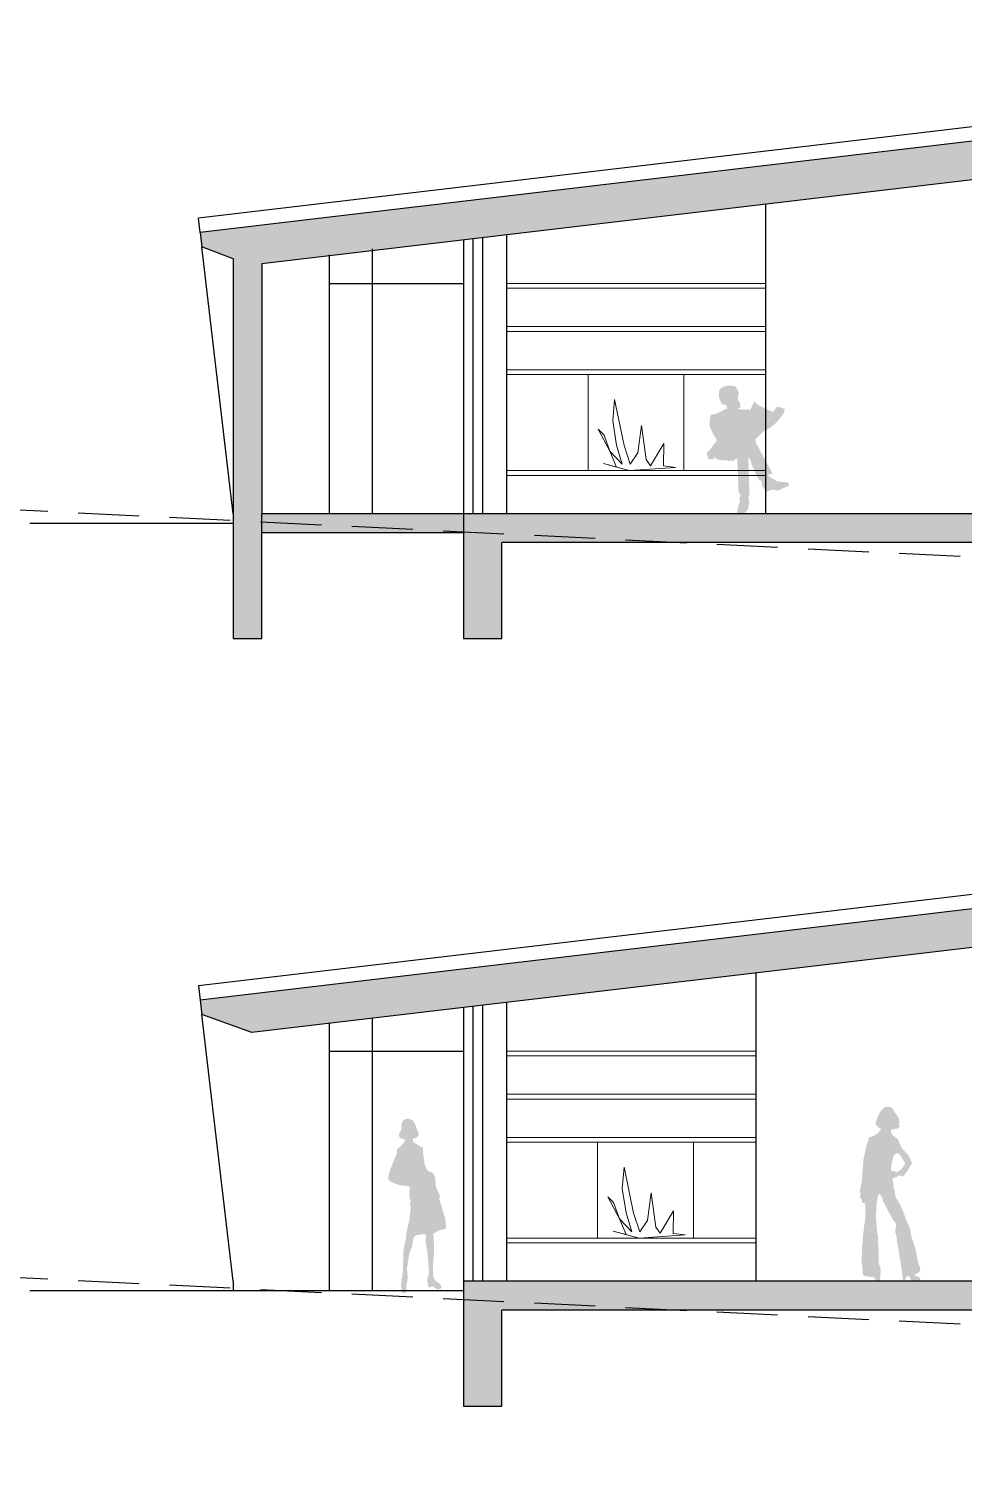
# Model space of a CAD drawing. Header units: millimetres. Extents: x 589 to 1175, y -455 to -172.
# Drawn here: x 1027.74 to 1037.48, y -390.71 to -375.61 of the extents above; entities that cross this region are included whole.
import ezdxf

# ---------------------------------------------------------------- set-up
doc = ezdxf.new("R2010")
doc.units = ezdxf.units.MM
doc.linetypes.add('DASHED', pattern=[19.05, 12.7, -6.35])
for name, color, linetype in [('dveře', 3, 'Continuous'), ('pohled', 4, 'Continuous'), ('SRAFA', 251, 'Continuous'), ('stafaz', 252, 'Continuous'), ('ZARIZOVAKY', 251, 'Continuous'), ('ZDIVO', 1, 'Continuous')]:
    doc.layers.add(name, color=color, linetype=linetype)

msp = doc.modelspace()

# ---------------------------------------------------------------- hatches: boundary and pattern name
at = {"layer": 'SRAFA'}
h = msp.add_hatch(color=256, dxfattribs=at)
h.paths.add_polyline_path([(1042.218, -376.631), (1042.218, -376.808), (1042.368, -376.808), (1042.368, -376.614), (1045.768, -376.213), (1045.768, -376.608), (1046.218, -376.608), (1046.218, -375.757), (1029.522, -377.726), (1029.54, -377.876), (1029.868, -378.002), (1029.868, -380.658), (1029.868, -380.731), (1030.168, -380.746), (1030.168, -380.658), (1030.168, -378.052)])
h.paths.add_polyline_path([(1046.218, -379.408), (1046.218, -377.808), (1045.768, -377.808), (1045.768, -378.908), (1040.718, -378.908), (1040.718, -379.208), (1040.968, -379.408)], flags=17)
h.paths.add_polyline_path([(1041.168, -379.738), (1041.068, -379.658), (1040.718, -379.658), (1040.718, -380.658), (1032.268, -380.658), (1032.268, -380.85), (1034.468, -380.958), (1040.718, -380.958), (1040.718, -381.266), (1041.168, -381.288)])
h.paths.add_polyline_path([(1032.668, -380.958), (1034.468, -380.958), (1032.268, -380.85), (1032.268, -381.958), (1032.668, -381.958)])
h.paths.add_polyline_path([(1030.168, -380.658), (1030.168, -380.746), (1032.268, -380.85), (1032.268, -380.658)])
h.paths.add_polyline_path([(1029.868, -380.731), (1029.868, -380.758), (1029.868, -380.958), (1029.868, -381.958), (1030.168, -381.958), (1030.168, -380.746)])
h.paths.add_polyline_path([(1040.718, -381.708), (1040.718, -382.708), (1041.168, -382.708), (1041.168, -381.708), (1041.168, -381.288), (1040.718, -381.266)])
msp.add_hatch(color=256, dxfattribs=at).paths.add_polyline_path([(1030.168, -380.746), (1030.168, -380.858), (1032.268, -380.858), (1032.268, -380.85)])
h = msp.add_hatch(color=256, dxfattribs=at)
h.paths.add_polyline_path([(1046.218, -384.608), (1046.218, -383.757), (1029.523, -385.726), (1029.523, -385.726), (1029.54, -385.876), (1030.063, -386.065), (1045.768, -384.213), (1045.768, -384.608)])
h.paths.add_polyline_path([(1032.668, -388.958), (1034.468, -388.958), (1032.268, -388.85), (1032.268, -389.958), (1032.668, -389.958)])
h.paths.add_polyline_path([(1042.218, -388.658), (1032.268, -388.658), (1032.268, -388.85), (1034.468, -388.958), (1041.918, -388.958), (1041.918, -388.985), (1042.218, -389.01), (1042.218, -388.952), (1042.321, -389.019), (1042.758, -389.055), (1042.758, -389.008), (1042.488, -389.008), (1042.488, -388.833), (1042.218, -388.833)])
h.paths.add_polyline_path([(1042.218, -389.708), (1042.218, -389.34), (1041.918, -389.325), (1041.918, -389.708), (1041.918, -390.708), (1042.218, -390.708)])
h.paths.add_polyline_path([(1043.028, -389.183), (1042.758, -389.183), (1042.758, -389.055), (1042.321, -389.019), (1042.866, -389.372), (1043.298, -389.393), (1043.298, -389.358), (1043.028, -389.358)])
h.paths.add_polyline_path([(1042.218, -389.01), (1041.918, -388.985), (1041.918, -389.325), (1042.218, -389.34)])
at = {"layer": 'stafaz'}
for points in [[(1035.367, -379.829), (1035.38, -379.816), (1035.397, -379.8), (1035.429, -379.785), (1035.456, -379.767), (1035.49, -379.745), (1035.537, -379.703), (1035.581, -379.648), (1035.615, -379.601), (1035.61, -379.591), (1035.626, -379.571), (1035.559, -379.544), (1035.556, -379.549), (1035.541, -379.541), (1035.497, -379.595), (1035.48, -379.592), (1035.407, -379.556), (1035.356, -379.532), (1035.328, -379.516), (1035.313, -379.499), (1035.303, -379.486), (1035.256, -379.584), (1035.246, -379.571), (1035.237, -379.569), (1035.226, -379.573), (1035.21, -379.574), (1035.203, -379.574), (1035.179, -379.572), (1035.178, -379.572), (1035.178, -379.568), (1035.173, -379.571), (1035.162, -379.57), (1035.149, -379.568), (1035.142, -379.566), (1035.138, -379.564), (1035.132, -379.563), (1035.129, -379.563), (1035.125, -379.563), (1035.125, -379.562), (1035.135, -379.557), (1035.156, -379.555), (1035.159, -379.551), (1035.158, -379.543), (1035.154, -379.542), (1035.153, -379.536), (1035.152, -379.526), (1035.152, -379.519), (1035.153, -379.512), (1035.151, -379.502), (1035.147, -379.494), (1035.142, -379.489), (1035.14, -379.485), (1035.134, -379.466), (1035.129, -379.446), (1035.132, -379.432), (1035.134, -379.424), (1035.135, -379.417), (1035.141, -379.403), (1035.139, -379.397), (1035.136, -379.388), (1035.131, -379.378), (1035.125, -379.366), (1035.121, -379.359), (1035.118, -379.353), (1035.116, -379.346), (1035.113, -379.341), (1035.11, -379.337), (1035.107, -379.332), (1035.104, -379.33), (1035.099, -379.329), (1035.091, -379.327), (1035.077, -379.325), (1035.063, -379.324), (1035.048, -379.324), (1035.034, -379.324), (1035.024, -379.324), (1035.015, -379.325), (1035.002, -379.329), (1034.983, -379.332), (1034.971, -379.339), (1034.959, -379.346), (1034.95, -379.352), (1034.944, -379.358), (1034.937, -379.372), (1034.934, -379.385), (1034.934, -379.389), (1034.933, -379.395), (1034.932, -379.409), (1034.933, -379.424), (1034.932, -379.426), (1034.935, -379.431), (1034.935, -379.439), (1034.937, -379.449), (1034.939, -379.456), (1034.941, -379.462), (1034.943, -379.467), (1034.945, -379.473), (1034.947, -379.48), (1034.949, -379.485), (1034.952, -379.493), (1034.956, -379.503), (1034.959, -379.511), (1034.962, -379.513), (1034.966, -379.518), (1034.968, -379.518), (1034.97, -379.519), (1034.973, -379.519), (1034.985, -379.522), (1034.993, -379.52), (1035, -379.519), (1035.003, -379.521), (1035.007, -379.525), (1035.01, -379.53), (1035.012, -379.535), (1035.014, -379.541), (1035.015, -379.549), (1035.016, -379.554), (1035.017, -379.561), (1035.017, -379.564), (1035.015, -379.568), (1035.006, -379.568), (1035.001, -379.564), (1034.997, -379.566), (1034.993, -379.571), (1034.988, -379.573), (1034.982, -379.576), (1034.973, -379.582), (1034.956, -379.594), (1034.938, -379.599), (1034.907, -379.615), (1034.884, -379.621), (1034.856, -379.624), (1034.848, -379.631), (1034.843, -379.636), (1034.838, -379.672), (1034.834, -379.731), (1034.843, -379.761), (1034.853, -379.785), (1034.866, -379.814), (1034.88, -379.841), (1034.892, -379.857), (1034.902, -379.875), (1034.915, -379.89), (1034.822, -380.012), (1034.821, -380.007), (1034.804, -380.032), (1034.827, -380.091), (1034.824, -380.094), (1034.858, -380.085), (1034.857, -380.09), (1034.891, -380.083), (1034.877, -380.068), (1034.886, -380.057), (1034.895, -380.075), (1034.915, -380.091), (1034.952, -380.099), (1034.98, -380.102), (1035.011, -380.1), (1035.025, -380.097), (1035.014, -380.11), (1035.04, -380.107), (1035.073, -380.106), (1035.089, -380.104), (1035.109, -380.089), (1035.124, -380.089), (1035.138, -380.441), (1035.138, -380.444), (1035.156, -380.447), (1035.152, -380.482), (1035.147, -380.504), (1035.152, -380.517), (1035.151, -380.532), (1035.144, -380.552), (1035.124, -380.612), (1035.122, -380.655), (1035.195, -380.658), (1035.237, -380.614), (1035.238, -380.603), (1035.241, -380.569), (1035.25, -380.545), (1035.25, -380.541), (1035.246, -380.52), (1035.241, -380.503), (1035.243, -380.481), (1035.248, -380.454), (1035.251, -380.45), (1035.239, -380.059), (1035.25, -380.083), (1035.277, -380.121), (1035.261, -380.115), (1035.326, -380.265), (1035.356, -380.311), (1035.362, -380.315), (1035.372, -380.313), (1035.383, -380.331), (1035.379, -380.358), (1035.389, -380.379), (1035.398, -380.393), (1035.407, -380.398), (1035.426, -380.429), (1035.487, -380.406), (1035.549, -380.417), (1035.663, -380.366), (1035.665, -380.352), (1035.644, -380.33), (1035.59, -380.327), (1035.572, -380.325), (1035.563, -380.325), (1035.55, -380.324), (1035.541, -380.32), (1035.529, -380.316), (1035.521, -380.31), (1035.505, -380.298), (1035.498, -380.294), (1035.485, -380.281), (1035.481, -380.29), (1035.468, -380.276), (1035.44, -380.256), (1035.466, -380.245), (1035.493, -380.242), (1035.335, -379.949), (1035.326, -379.94), (1035.318, -379.91), (1035.311, -379.889), (1035.31, -379.886)], [(1032.022, -387.788), (1032.028, -387.777), (1032.019, -387.758), (1032.011, -387.74), (1032.004, -387.723), (1031.998, -387.71), (1031.992, -387.697), (1031.986, -387.682), (1031.981, -387.669), (1031.98, -387.658), (1031.979, -387.645), (1031.978, -387.627), (1031.977, -387.616), (1031.977, -387.601), (1031.977, -387.59), (1031.974, -387.579), (1031.968, -387.562), (1031.962, -387.547), (1031.956, -387.537), (1031.945, -387.525), (1031.93, -387.518), (1031.919, -387.516), (1031.908, -387.513), (1031.898, -387.506), (1031.89, -387.494), (1031.885, -387.484), (1031.88, -387.474), (1031.874, -387.463), (1031.869, -387.451), (1031.864, -387.44), (1031.86, -387.429), (1031.86, -387.416), (1031.86, -387.404), (1031.858, -387.391), (1031.856, -387.38), (1031.854, -387.365), (1031.852, -387.355), (1031.851, -387.342), (1031.85, -387.332), (1031.848, -387.318), (1031.846, -387.307), (1031.846, -387.295), (1031.848, -387.284), (1031.848, -387.274), (1031.848, -387.264), (1031.837, -387.259), (1031.823, -387.257), (1031.812, -387.249), (1031.802, -387.241), (1031.788, -387.231), (1031.774, -387.225), (1031.76, -387.215), (1031.749, -387.207), (1031.743, -387.196), (1031.741, -387.183), (1031.742, -387.173), (1031.754, -387.169), (1031.769, -387.164), (1031.78, -387.161), (1031.792, -387.149), (1031.8, -387.133), (1031.803, -387.122), (1031.801, -387.108), (1031.797, -387.098), (1031.786, -387.084), (1031.782, -387.073), (1031.779, -387.061), (1031.775, -387.05), (1031.77, -387.033), (1031.765, -387.023), (1031.76, -387.012), (1031.756, -387.001), (1031.747, -386.988), (1031.737, -386.977), (1031.726, -386.974), (1031.711, -386.969), (1031.7, -386.966), (1031.689, -386.962), (1031.679, -386.965), (1031.666, -386.966), (1031.656, -386.97), (1031.646, -386.98), (1031.635, -386.988), (1031.631, -386.999), (1031.627, -387.01), (1031.623, -387.023), (1031.622, -387.039), (1031.62, -387.049), (1031.62, -387.059), (1031.62, -387.071), (1031.62, -387.085), (1031.609, -387.097), (1031.602, -387.109), (1031.6, -387.12), (1031.596, -387.13), (1031.595, -387.14), (1031.601, -387.152), (1031.609, -387.162), (1031.619, -387.168), (1031.632, -387.17), (1031.655, -387.18), (1031.663, -387.19), (1031.655, -387.2), (1031.647, -387.212), (1031.635, -387.225), (1031.626, -387.235), (1031.615, -387.249), (1031.603, -387.259), (1031.593, -387.268), (1031.582, -387.274), (1031.577, -387.284), (1031.576, -387.294), (1031.576, -387.304), (1031.575, -387.318), (1031.573, -387.33), (1031.568, -387.341), (1031.56, -387.36), (1031.551, -387.381), (1031.543, -387.399), (1031.538, -387.411), (1031.533, -387.424), (1031.528, -387.436), (1031.522, -387.452), (1031.515, -387.469), (1031.511, -387.479), (1031.505, -387.494), (1031.5, -387.51), (1031.495, -387.526), (1031.492, -387.539), (1031.489, -387.554), (1031.487, -387.566), (1031.485, -387.581), (1031.484, -387.591), (1031.486, -387.602), (1031.499, -387.611), (1031.513, -387.62), (1031.529, -387.627), (1031.541, -387.633), (1031.552, -387.637), (1031.563, -387.642), (1031.579, -387.648), (1031.589, -387.65), (1031.605, -387.656), (1031.62, -387.658), (1031.636, -387.661), (1031.648, -387.662), (1031.659, -387.662), (1031.671, -387.663), (1031.684, -387.667), (1031.694, -387.669), (1031.704, -387.67), (1031.71, -387.685), (1031.711, -387.695), (1031.707, -387.71), (1031.705, -387.722), (1031.704, -387.737), (1031.704, -387.751), (1031.705, -387.764), (1031.706, -387.777), (1031.708, -387.787), (1031.711, -387.798), (1031.713, -387.808), (1031.721, -387.819), (1031.718, -387.829), (1031.713, -387.839), (1031.713, -387.856), (1031.717, -387.874), (1031.718, -387.885), (1031.718, -387.897), (1031.718, -387.91), (1031.716, -387.922), (1031.714, -387.933), (1031.712, -387.946), (1031.711, -387.958), (1031.71, -387.971), (1031.709, -387.986), (1031.709, -387.997), (1031.707, -388.008), (1031.706, -388.019), (1031.703, -388.034), (1031.697, -388.051), (1031.695, -388.062), (1031.692, -388.073), (1031.69, -388.083), (1031.687, -388.095), (1031.683, -388.108), (1031.68, -388.123), (1031.679, -388.135), (1031.676, -388.149), (1031.674, -388.159), (1031.671, -388.171), (1031.668, -388.183), (1031.672, -388.194), (1031.671, -388.213), (1031.667, -388.228), (1031.66, -388.249), (1031.658, -388.26), (1031.655, -388.273), (1031.652, -388.289), (1031.65, -388.301), (1031.647, -388.316), (1031.644, -388.332), (1031.642, -388.343), (1031.641, -388.356), (1031.641, -388.373), (1031.642, -388.387), (1031.642, -388.4), (1031.642, -388.413), (1031.642, -388.425), (1031.642, -388.435), (1031.641, -388.448), (1031.64, -388.463), (1031.64, -388.474), (1031.639, -388.487), (1031.637, -388.499), (1031.637, -388.513), (1031.638, -388.525), (1031.639, -388.537), (1031.639, -388.55), (1031.635, -388.562), (1031.634, -388.573), (1031.632, -388.588), (1031.63, -388.602), (1031.627, -388.613), (1031.624, -388.627), (1031.623, -388.638), (1031.622, -388.649), (1031.621, -388.667), (1031.621, -388.678), (1031.619, -388.691), (1031.618, -388.702), (1031.619, -388.718), (1031.623, -388.731), (1031.625, -388.741), (1031.629, -388.754), (1031.631, -388.771), (1031.645, -388.781), (1031.655, -388.782), (1031.666, -388.778), (1031.671, -388.767), (1031.672, -388.756), (1031.674, -388.744), (1031.674, -388.734), (1031.674, -388.722), (1031.671, -388.709), (1031.672, -388.698), (1031.674, -388.687), (1031.68, -388.675), (1031.682, -388.663), (1031.683, -388.65), (1031.686, -388.634), (1031.689, -388.624), (1031.69, -388.611), (1031.688, -388.601), (1031.684, -388.587), (1031.683, -388.57), (1031.682, -388.553), (1031.681, -388.537), (1031.681, -388.527), (1031.681, -388.515), (1031.684, -388.499), (1031.687, -388.481), (1031.688, -388.469), (1031.691, -388.454), (1031.694, -388.439), (1031.697, -388.426), (1031.697, -388.411), (1031.699, -388.395), (1031.702, -388.385), (1031.705, -388.373), (1031.708, -388.362), (1031.711, -388.35), (1031.716, -388.339), (1031.72, -388.328), (1031.726, -388.311), (1031.732, -388.3), (1031.734, -388.29), (1031.737, -388.274), (1031.738, -388.264), (1031.74, -388.25), (1031.741, -388.238), (1031.745, -388.225), (1031.75, -388.207), (1031.757, -388.194), (1031.768, -388.184), (1031.779, -388.176), (1031.79, -388.176), (1031.805, -388.176), (1031.819, -388.173), (1031.83, -388.169), (1031.84, -388.168), (1031.853, -388.165), (1031.864, -388.168), (1031.877, -388.175), (1031.879, -388.188), (1031.878, -388.205), (1031.876, -388.216), (1031.874, -388.226), (1031.874, -388.239), (1031.874, -388.255), (1031.877, -388.265), (1031.88, -388.284), (1031.882, -388.295), (1031.884, -388.307), (1031.886, -388.321), (1031.888, -388.334), (1031.89, -388.346), (1031.893, -388.358), (1031.895, -388.369), (1031.895, -388.384), (1031.895, -388.398), (1031.898, -388.41), (1031.898, -388.422), (1031.9, -388.437), (1031.902, -388.453), (1031.904, -388.471), (1031.905, -388.482), (1031.903, -388.501), (1031.902, -388.507), (1031.909, -388.52), (1031.911, -388.538), (1031.911, -388.551), (1031.91, -388.566), (1031.907, -388.576), (1031.906, -388.591), (1031.9, -388.609), (1031.895, -388.622), (1031.893, -388.636), (1031.893, -388.648), (1031.894, -388.662), (1031.897, -388.672), (1031.898, -388.685), (1031.898, -388.697), (1031.9, -388.707), (1031.903, -388.718), (1031.915, -388.721), (1031.925, -388.722), (1031.934, -388.712), (1031.946, -388.709), (1031.961, -388.714), (1031.969, -388.725), (1031.982, -388.736), (1031.993, -388.741), (1032.004, -388.742), (1032.016, -388.74), (1032.027, -388.738), (1032.038, -388.723), (1032.04, -388.712), (1032.034, -388.7), (1032.025, -388.689), (1032.014, -388.679), (1032, -388.668), (1031.99, -388.661), (1031.98, -388.654), (1031.971, -388.641), (1031.963, -388.63), (1031.955, -388.617), (1031.953, -388.606), (1031.952, -388.595), (1031.952, -388.583), (1031.952, -388.564), (1031.952, -388.554), (1031.951, -388.536), (1031.951, -388.524), (1031.951, -388.513), (1031.951, -388.497), (1031.952, -388.485), (1031.953, -388.47), (1031.954, -388.453), (1031.954, -388.442), (1031.955, -388.432), (1031.956, -388.419), (1031.957, -388.408), (1031.959, -388.397), (1031.96, -388.377), (1031.961, -388.366), (1031.962, -388.355), (1031.962, -388.345), (1031.962, -388.333), (1031.962, -388.318), (1031.961, -388.305), (1031.961, -388.288), (1031.961, -388.273), (1031.961, -388.259), (1031.959, -388.242), (1031.959, -388.223), (1031.957, -388.209), (1031.957, -388.193), (1031.956, -388.178), (1031.956, -388.163), (1031.967, -388.152), (1031.977, -388.149), (1031.995, -388.139), (1032.01, -388.13), (1032.02, -388.125), (1032.035, -388.123), (1032.046, -388.12), (1032.058, -388.116), (1032.069, -388.115), (1032.08, -388.112), (1032.087, -388.098), (1032.087, -388.081), (1032.086, -388.066), (1032.085, -388.055), (1032.083, -388.035), (1032.081, -388.019), (1032.078, -388), (1032.074, -387.988), (1032.07, -387.978), (1032.064, -387.959), (1032.061, -387.948), (1032.057, -387.938), (1032.053, -387.927), (1032.048, -387.904), (1032.046, -387.892), (1032.041, -387.877), (1032.038, -387.867), (1032.034, -387.856), (1032.029, -387.842), (1032.025, -387.83), (1032.022, -387.819), (1032.018, -387.809), (1032.014, -387.798)]]:
    msp.add_hatch(color=256, dxfattribs=at).paths.add_polyline_path(points)
h = msp.add_hatch(color=256, dxfattribs=at)
h.paths.add_polyline_path([(1036.904, -387.499), (1036.909, -387.487), (1036.917, -387.475), (1036.925, -387.461), (1036.933, -387.449), (1036.941, -387.438), (1036.945, -387.424), (1036.943, -387.414), (1036.937, -387.403), (1036.928, -387.386), (1036.922, -387.373), (1036.914, -387.359), (1036.908, -387.347), (1036.899, -387.335), (1036.889, -387.322), (1036.877, -387.311), (1036.867, -387.299), (1036.853, -387.286), (1036.843, -387.276), (1036.834, -387.264), (1036.833, -387.253), (1036.828, -387.243), (1036.821, -387.233), (1036.817, -387.222), (1036.813, -387.209), (1036.809, -387.197), (1036.807, -387.187), (1036.799, -387.177), (1036.785, -387.167), (1036.774, -387.16), (1036.762, -387.149), (1036.751, -387.14), (1036.74, -387.126), (1036.731, -387.115), (1036.727, -387.103), (1036.726, -387.092), (1036.728, -387.082), (1036.738, -387.074), (1036.748, -387.074), (1036.764, -387.071), (1036.775, -387.068), (1036.788, -387.067), (1036.798, -387.064), (1036.812, -387.052), (1036.819, -387.042), (1036.811, -387.026), (1036.812, -387.01), (1036.814, -386.993), (1036.814, -386.983), (1036.814, -386.973), (1036.807, -386.957), (1036.799, -386.942), (1036.789, -386.929), (1036.776, -386.91), (1036.767, -386.899), (1036.761, -386.888), (1036.756, -386.877), (1036.75, -386.867), (1036.738, -386.852), (1036.725, -386.843), (1036.712, -386.841), (1036.698, -386.839), (1036.683, -386.839), (1036.672, -386.841), (1036.657, -386.849), (1036.647, -386.857), (1036.636, -386.866), (1036.625, -386.878), (1036.615, -386.889), (1036.607, -386.902), (1036.6, -386.917), (1036.595, -386.927), (1036.59, -386.942), (1036.586, -386.953), (1036.58, -386.968), (1036.576, -386.984), (1036.569, -387.001), (1036.567, -387.011), (1036.569, -387.023), (1036.577, -387.033), (1036.586, -387.044), (1036.627, -387.076), (1036.611, -387.087), (1036.602, -387.102), (1036.592, -387.113), (1036.579, -387.122), (1036.568, -387.129), (1036.557, -387.138), (1036.545, -387.144), (1036.535, -387.147), (1036.523, -387.151), (1036.511, -387.154), (1036.501, -387.156), (1036.495, -387.168), (1036.492, -387.179), (1036.489, -387.19), (1036.487, -387.202), (1036.481, -387.214), (1036.474, -387.23), (1036.47, -387.245), (1036.466, -387.263), (1036.464, -387.277), (1036.461, -387.29), (1036.458, -387.307), (1036.455, -387.32), (1036.452, -387.337), (1036.447, -387.352), (1036.445, -387.365), (1036.442, -387.38), (1036.439, -387.394), (1036.438, -387.406), (1036.437, -387.417), (1036.436, -387.43), (1036.436, -387.444), (1036.435, -387.46), (1036.434, -387.472), (1036.433, -387.484), (1036.433, -387.495), (1036.431, -387.511), (1036.429, -387.523), (1036.427, -387.534), (1036.426, -387.544), (1036.425, -387.557), (1036.425, -387.575), (1036.425, -387.586), (1036.425, -387.599), (1036.422, -387.616), (1036.42, -387.626), (1036.417, -387.646), (1036.412, -387.664), (1036.409, -387.678), (1036.407, -387.694), (1036.405, -387.705), (1036.403, -387.715), (1036.402, -387.727), (1036.41, -387.738), (1036.41, -387.748), (1036.404, -387.76), (1036.404, -387.773), (1036.405, -387.785), (1036.414, -387.797), (1036.423, -387.81), (1036.424, -387.822), (1036.425, -387.833), (1036.436, -387.843), (1036.447, -387.844), (1036.458, -387.848), (1036.458, -387.861), (1036.458, -387.875), (1036.458, -387.886), (1036.458, -387.9), (1036.458, -387.911), (1036.458, -387.921), (1036.458, -387.937), (1036.458, -387.947), (1036.458, -387.961), (1036.458, -387.972), (1036.458, -387.989), (1036.458, -388.004), (1036.458, -388.015), (1036.456, -388.028), (1036.453, -388.045), (1036.45, -388.061), (1036.448, -388.078), (1036.446, -388.091), (1036.444, -388.111), (1036.443, -388.122), (1036.441, -388.139), (1036.439, -388.154), (1036.435, -388.171), (1036.434, -388.188), (1036.434, -388.206), (1036.433, -388.221), (1036.431, -388.237), (1036.431, -388.247), (1036.431, -388.261), (1036.427, -388.273), (1036.426, -388.284), (1036.424, -388.301), (1036.424, -388.313), (1036.426, -388.328), (1036.426, -388.347), (1036.424, -388.361), (1036.423, -388.381), (1036.422, -388.395), (1036.422, -388.41), (1036.422, -388.424), (1036.422, -388.444), (1036.423, -388.457), (1036.423, -388.47), (1036.425, -388.487), (1036.425, -388.5), (1036.428, -388.52), (1036.429, -388.54), (1036.431, -388.55), (1036.431, -388.561), (1036.433, -388.58), (1036.433, -388.59), (1036.444, -388.599), (1036.455, -388.603), (1036.468, -388.606), (1036.484, -388.608), (1036.499, -388.61), (1036.511, -388.612), (1036.522, -388.614), (1036.534, -388.615), (1036.545, -388.618), (1036.555, -388.621), (1036.562, -388.634), (1036.566, -388.648), (1036.574, -388.663), (1036.584, -388.674), (1036.594, -388.68), (1036.604, -388.681), (1036.616, -388.678), (1036.62, -388.666), (1036.62, -388.654), (1036.616, -388.64), (1036.613, -388.627), (1036.613, -388.616), (1036.616, -388.593), (1036.617, -388.583), (1036.618, -388.568), (1036.618, -388.552), (1036.618, -388.542), (1036.618, -388.531), (1036.617, -388.518), (1036.617, -388.506), (1036.609, -388.494), (1036.603, -388.483), (1036.6, -388.468), (1036.6, -388.454), (1036.6, -388.439), (1036.6, -388.427), (1036.6, -388.411), (1036.6, -388.393), (1036.6, -388.38), (1036.6, -388.365), (1036.6, -388.349), (1036.598, -388.337), (1036.597, -388.325), (1036.597, -388.308), (1036.595, -388.298), (1036.594, -388.284), (1036.594, -388.267), (1036.593, -388.253), (1036.592, -388.243), (1036.592, -388.227), (1036.593, -388.214), (1036.592, -388.199), (1036.592, -388.188), (1036.59, -388.177), (1036.587, -388.166), (1036.584, -388.154), (1036.58, -388.14), (1036.58, -388.123), (1036.579, -388.112), (1036.579, -388.1), (1036.578, -388.082), (1036.578, -388.072), (1036.576, -388.057), (1036.575, -388.043), (1036.574, -388.025), (1036.573, -388.01), (1036.572, -387.999), (1036.571, -387.982), (1036.571, -387.968), (1036.572, -387.953), (1036.573, -387.939), (1036.574, -387.923), (1036.574, -387.905), (1036.574, -387.892), (1036.575, -387.876), (1036.576, -387.866), (1036.576, -387.854), (1036.579, -387.836), (1036.582, -387.821), (1036.584, -387.806), (1036.586, -387.791), (1036.589, -387.775), (1036.592, -387.762), (1036.6, -387.749), (1036.613, -387.75), (1036.619, -387.76), (1036.624, -387.772), (1036.631, -387.782), (1036.635, -387.792), (1036.638, -387.803), (1036.642, -387.818), (1036.65, -387.833), (1036.658, -387.848), (1036.666, -387.863), (1036.674, -387.878), (1036.678, -387.888), (1036.684, -387.899), (1036.69, -387.912), (1036.697, -387.926), (1036.703, -387.937), (1036.708, -387.947), (1036.717, -387.96), (1036.727, -387.975), (1036.733, -387.985), (1036.741, -388.003), (1036.746, -388.014), (1036.755, -388.027), (1036.764, -388.038), (1036.771, -388.048), (1036.78, -388.061), (1036.78, -388.074), (1036.778, -388.09), (1036.776, -388.101), (1036.774, -388.111), (1036.773, -388.127), (1036.772, -388.137), (1036.772, -388.148), (1036.777, -388.162), (1036.781, -388.177), (1036.785, -388.194), (1036.788, -388.209), (1036.79, -388.222), (1036.791, -388.235), (1036.791, -388.245), (1036.793, -388.264), (1036.797, -388.283), (1036.799, -388.294), (1036.803, -388.309), (1036.805, -388.325), (1036.806, -388.337), (1036.809, -388.352), (1036.811, -388.367), (1036.814, -388.388), (1036.817, -388.402), (1036.821, -388.42), (1036.825, -388.439), (1036.827, -388.457), (1036.828, -388.468), (1036.83, -388.489), (1036.832, -388.499), (1036.836, -388.518), (1036.839, -388.534), (1036.842, -388.55), (1036.843, -388.56), (1036.843, -388.574), (1036.844, -388.589), (1036.844, -388.6), (1036.846, -388.61), (1036.848, -388.624), (1036.851, -388.634), (1036.856, -388.645), (1036.867, -388.651), (1036.88, -388.637), (1036.883, -388.623), (1036.885, -388.61), (1036.897, -388.608), (1036.909, -388.607), (1036.919, -388.607), (1036.924, -388.618), (1036.93, -388.632), (1036.937, -388.645), (1036.949, -388.65), (1036.961, -388.652), (1036.974, -388.654), (1036.986, -388.655), (1036.996, -388.655), (1037.007, -388.652), (1037.019, -388.647), (1037.031, -388.643), (1037.032, -388.631), (1037.028, -388.619), (1037.017, -388.613), (1037.005, -388.608), (1036.991, -388.605), (1036.979, -388.6), (1036.973, -388.59), (1036.986, -388.581), (1036.996, -388.579), (1037.007, -388.57), (1037.017, -388.565), (1037.028, -388.551), (1037.031, -388.54), (1037.032, -388.529), (1037.031, -388.515), (1037.025, -388.505), (1037.02, -388.493), (1037.016, -388.481), (1037.012, -388.465), (1037.008, -388.45), (1037.006, -388.44), (1037.001, -388.423), (1036.999, -388.407), (1036.996, -388.394), (1036.994, -388.375), (1036.992, -388.364), (1036.989, -388.354), (1036.988, -388.343), (1036.985, -388.33), (1036.981, -388.317), (1036.976, -388.303), (1036.969, -388.281), (1036.967, -388.27), (1036.96, -388.251), (1036.954, -388.235), (1036.949, -388.222), (1036.944, -388.205), (1036.94, -388.191), (1036.937, -388.178), (1036.935, -388.167), (1036.933, -388.151), (1036.931, -388.138), (1036.928, -388.122), (1036.922, -388.106), (1036.916, -388.086), (1036.91, -388.069), (1036.904, -388.057), (1036.898, -388.046), (1036.893, -388.035), (1036.885, -388.018), (1036.881, -388.007), (1036.874, -387.988), (1036.87, -387.977), (1036.866, -387.964), (1036.861, -387.951), (1036.854, -387.932), (1036.848, -387.916), (1036.84, -387.899), (1036.835, -387.884), (1036.83, -387.87), (1036.822, -387.856), (1036.816, -387.845), (1036.807, -387.832), (1036.8, -387.82), (1036.788, -387.801), (1036.781, -387.789), (1036.777, -387.778), (1036.77, -387.761), (1036.769, -387.745), (1036.77, -387.732), (1036.767, -387.716), (1036.762, -387.703), (1036.758, -387.692), (1036.754, -387.679), (1036.752, -387.668), (1036.752, -387.657), (1036.751, -387.645), (1036.749, -387.634), (1036.748, -387.62), (1036.746, -387.609), (1036.745, -387.599), (1036.743, -387.588), (1036.756, -387.579), (1036.766, -387.576), (1036.777, -387.574), (1036.79, -387.569), (1036.801, -387.561), (1036.811, -387.555), (1036.822, -387.555), (1036.834, -387.562), (1036.844, -387.567), (1036.857, -387.558), (1036.867, -387.549), (1036.878, -387.534), (1036.887, -387.522), (1036.897, -387.511)])
h.paths.add_polyline_path([(1036.727, -387.504), (1036.727, -387.491), (1036.728, -387.476), (1036.73, -387.456), (1036.732, -387.445), (1036.735, -387.432), (1036.738, -387.416), (1036.74, -387.405), (1036.745, -387.388), (1036.747, -387.376), (1036.752, -387.359), (1036.761, -387.343), (1036.772, -387.333), (1036.791, -387.322), (1036.801, -387.324), (1036.815, -387.335), (1036.828, -387.348), (1036.838, -387.364), (1036.847, -387.38), (1036.854, -387.392), (1036.861, -387.405), (1036.869, -387.416), (1036.874, -387.427), (1036.874, -387.437), (1036.864, -387.449), (1036.854, -387.464), (1036.837, -387.486), (1036.827, -387.497), (1036.811, -387.507), (1036.797, -387.515), (1036.784, -387.524), (1036.773, -387.515), (1036.762, -387.51), (1036.751, -387.509)], flags=16)

# ---------------------------------------------------------------- linework, layer by layer
at = {"layer": 'dveře'}
for p, q in [((1032.268, -377.805), (1032.268, -380.658)), ((1032.368, -377.793), (1032.368, -380.658)), ((1032.468, -377.781), (1032.468, -380.658)), ((1032.268, -385.805), (1032.268, -388.658)), ((1032.368, -385.793), (1032.368, -388.658)), ((1032.468, -385.781), (1032.468, -388.658))]:
    msp.add_line(p, q, dxfattribs=at)
at = {"layer": 'pohled'}
for p, q in [((1046.218, -375.606), (1029.505, -377.577)), ((1035.418, -377.433), (1035.418, -380.658)), ((1029.522, -377.726), (1029.505, -377.577)), ((1032.718, -377.752), (1032.718, -380.658)), ((1029.868, -380.658), (1029.54, -377.876)), ((1030.868, -377.958), (1030.868, -380.658)), ((1031.318, -377.898), (1031.318, -380.658)), ((1030.868, -378.258), (1032.268, -378.258)), ((1046.218, -383.606), (1029.505, -385.577)), ((1035.318, -385.445), (1035.318, -388.658)), ((1032.718, -385.752), (1032.718, -388.658)), ((1029.868, -388.658), (1029.54, -385.876)), ((1030.868, -385.97), (1030.868, -388.758)), ((1031.318, -385.917), (1031.318, -388.758)), ((1030.868, -386.258), (1032.268, -386.258)), ((1029.868, -388.658), (1029.868, -388.758))]:
    msp.add_line(p, q, dxfattribs=at)
at = {"layer": 'pohled', "linetype": 'DASHED', "ltscale": 0.05}
for p, q in [((1051.718, -381.808), (1017.218, -380.108)), ((1051.718, -389.808), (1017.218, -388.108))]:
    msp.add_line(p, q, dxfattribs=at)
at = {"layer": 'ZARIZOVAKY', "linetype": 'Continuous', "lineweight": 0}
for p, q in [((1035.418, -378.258), (1032.718, -378.258)), ((1035.418, -378.308), (1032.718, -378.308)), ((1035.418, -378.708), (1032.718, -378.708)), ((1035.418, -378.758), (1032.718, -378.758)), ((1035.418, -379.158), (1032.718, -379.158)), ((1035.418, -379.208), (1032.718, -379.208)), ((1033.568, -379.208), (1033.568, -380.208)), ((1034.568, -379.208), (1034.568, -380.208)), ((1035.418, -380.208), (1032.718, -380.208)), ((1035.418, -380.258), (1032.718, -380.258)), ((1035.318, -386.258), (1032.718, -386.258)), ((1035.318, -386.308), (1032.718, -386.308)), ((1035.318, -386.708), (1032.718, -386.708)), ((1035.318, -386.758), (1032.718, -386.758)), ((1035.318, -387.158), (1032.718, -387.158)), ((1035.318, -387.208), (1032.718, -387.208)), ((1033.668, -387.208), (1033.668, -388.208)), ((1034.668, -387.208), (1034.668, -388.208)), ((1035.318, -388.208), (1032.718, -388.208)), ((1035.318, -388.258), (1032.718, -388.258))]:
    msp.add_line(p, q, dxfattribs=at)
for points in [[(1034.002, -380.208), (1033.73, -380.135), (1033.866, -380.171), (1033.796, -380.006), (1033.675, -379.778), (1033.735, -379.838), (1033.796, -380.006), (1033.925, -380.142), (1033.866, -379.943), (1033.825, -379.689), (1033.844, -379.469), (1033.943, -379.947), (1034.009, -380.142), (1034.087, -380.024), (1034.127, -379.737), (1034.175, -380.094), (1034.219, -380.157), (1034.359, -379.925), (1034.355, -380.16), (1034.48, -380.175), (1034.48, -380.175), (1034.48, -380.175), (1034.002, -380.208)], [(1034.102, -388.208), (1033.83, -388.135), (1033.966, -388.171), (1033.896, -388.006), (1033.775, -387.778), (1033.835, -387.838), (1033.896, -388.006), (1034.025, -388.142), (1033.966, -387.943), (1033.925, -387.689), (1033.944, -387.469), (1034.043, -387.947), (1034.109, -388.142), (1034.187, -388.024), (1034.227, -387.737), (1034.275, -388.094), (1034.319, -388.157), (1034.459, -387.925), (1034.455, -388.16), (1034.58, -388.175), (1034.58, -388.175), (1034.58, -388.175), (1034.102, -388.208)]]:
    msp.add_lwpolyline(points, dxfattribs=at)
at = {"layer": 'ZDIVO'}
for p, q in [((1046.218, -375.757), (1029.522, -377.726)), ((1042.218, -376.631), (1030.168, -378.052)), ((1029.522, -377.726), (1029.54, -377.876)), ((1029.868, -378.002), (1029.54, -377.876)), ((1029.868, -378.002), (1029.868, -380.658)), ((1030.168, -378.052), (1030.168, -380.658)), ((1029.868, -380.658), (1029.868, -380.758)), ((1030.168, -381.958), (1030.168, -380.658)), ((1032.268, -380.658), (1030.168, -380.658)), ((1040.718, -380.658), (1032.268, -380.658)), ((1032.268, -380.658), (1032.268, -381.958)), ((1029.868, -380.758), (1027.747, -380.758)), ((1029.868, -380.758), (1029.868, -380.958)), ((1032.268, -380.858), (1030.168, -380.858)), ((1029.868, -380.958), (1029.868, -381.958)), ((1040.718, -380.958), (1032.668, -380.958)), ((1032.668, -381.958), (1032.668, -380.958)), ((1029.868, -381.958), (1030.168, -381.958)), ((1032.268, -381.958), (1032.668, -381.958)), ((1046.218, -383.757), (1029.523, -385.726)), ((1045.768, -384.213), (1030.063, -386.065)), ((1029.505, -385.577), (1029.523, -385.726)), ((1029.523, -385.726), (1029.54, -385.876)), ((1030.063, -386.065), (1029.54, -385.876)), ((1042.218, -388.658), (1032.268, -388.658)), ((1032.268, -388.658), (1032.268, -389.958)), ((1032.268, -388.758), (1027.747, -388.758)), ((1041.918, -388.958), (1032.668, -388.958)), ((1032.668, -389.958), (1032.668, -388.958)), ((1032.268, -389.958), (1032.668, -389.958))]:
    msp.add_line(p, q, dxfattribs=at)

doc.saveas('drawing.dxf')
